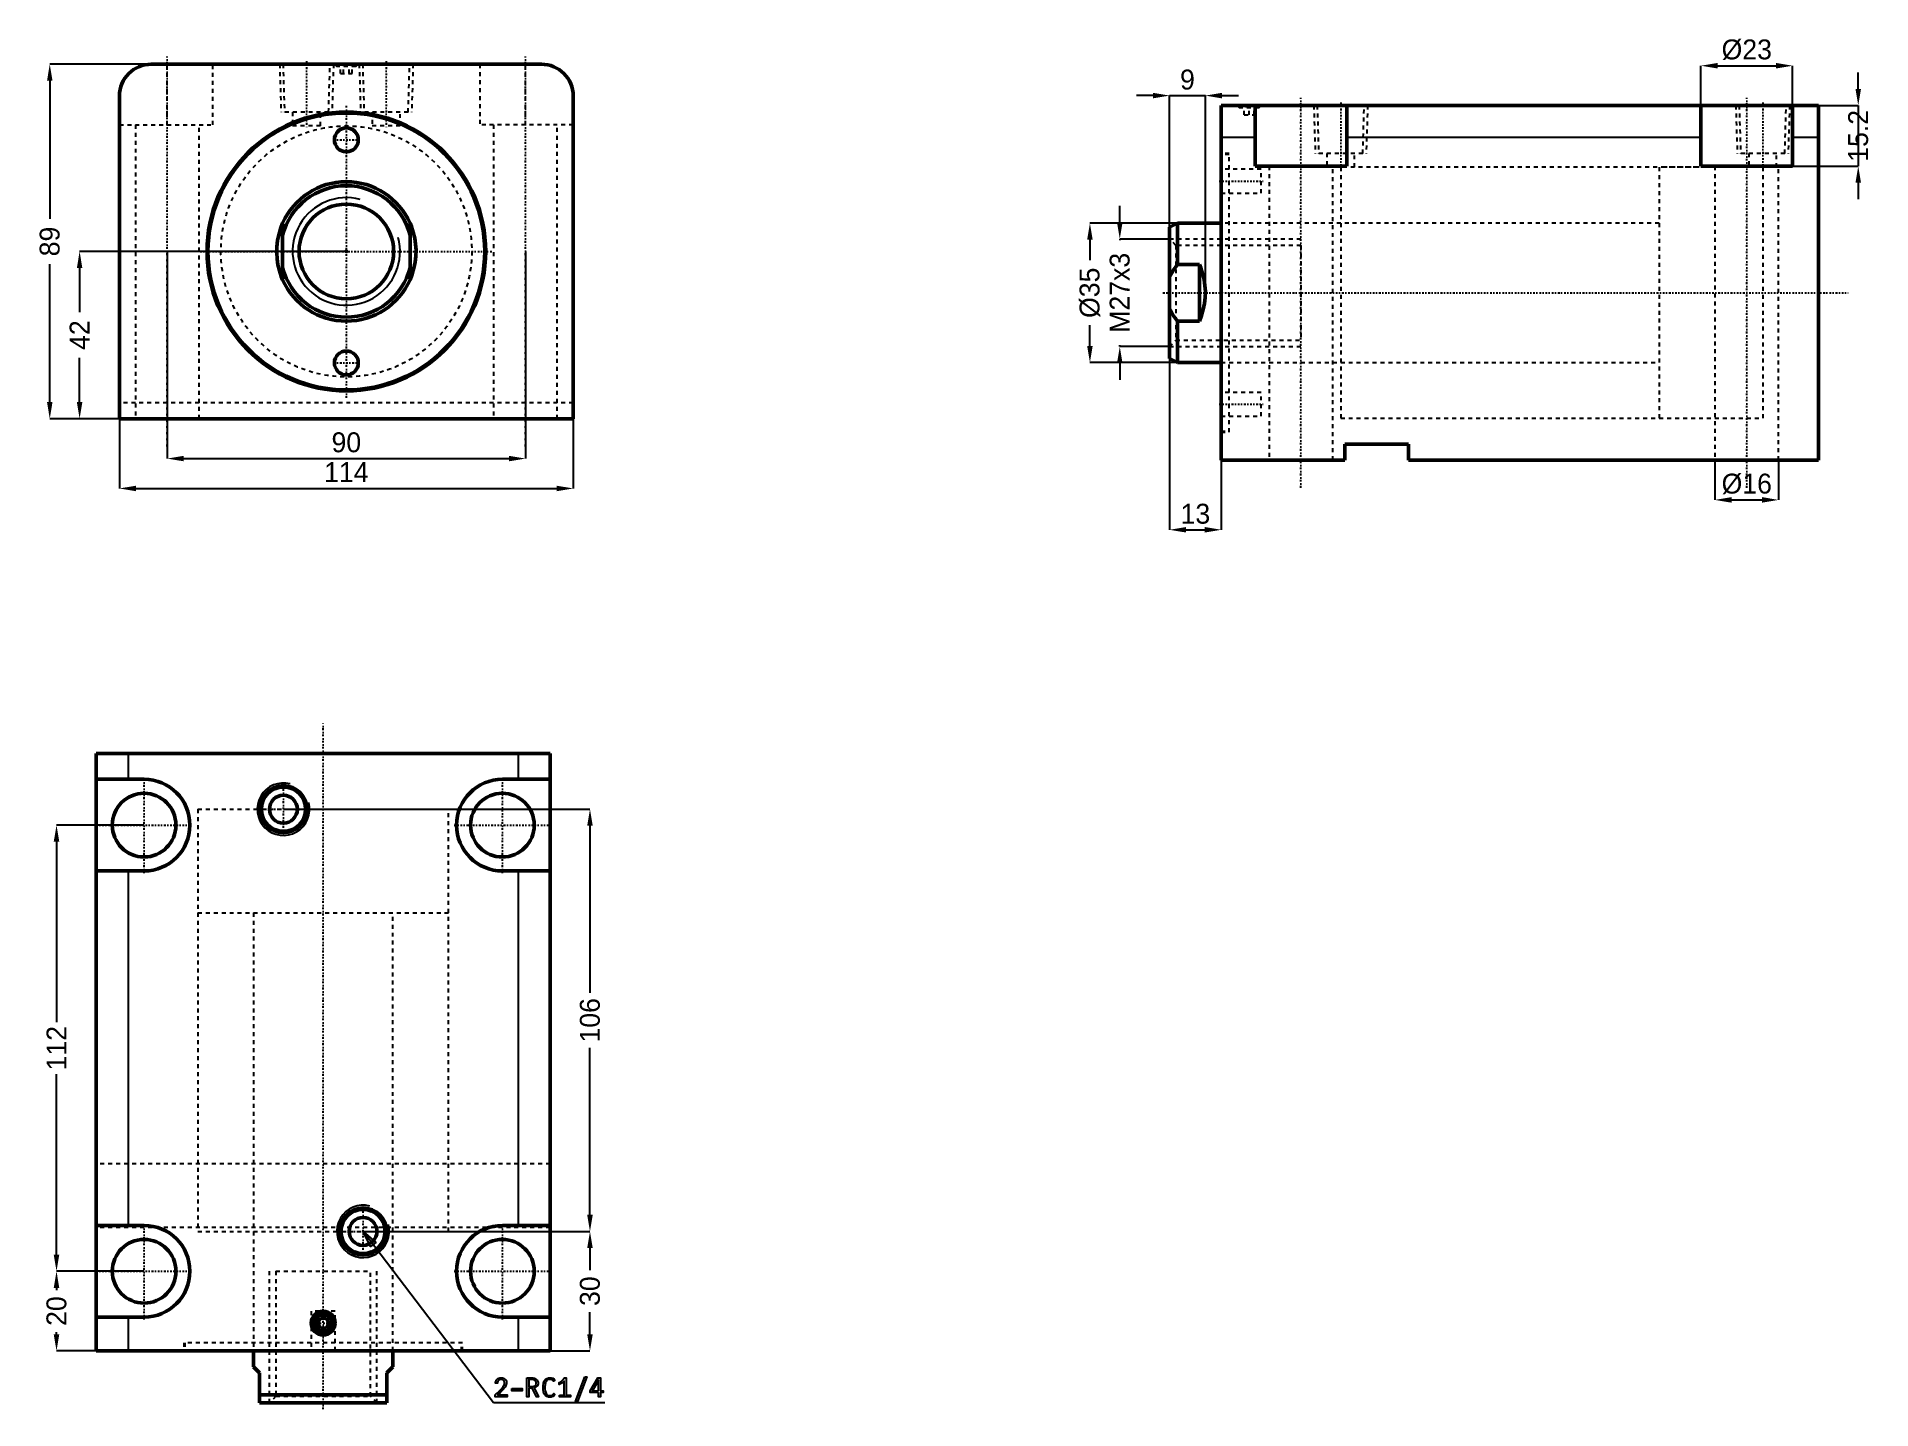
# Model space of a CAD drawing. Header units: millimetres. Extents: x -78 to 383, y -291 to 54.
import ezdxf

# ---------------------------------------------------------------- set-up
doc = ezdxf.new("R2010")
doc.units = ezdxf.units.MM
doc.linetypes.add('Center', pattern=[1.5, 0.45, -0.5, 0.05, -0.5])
doc.linetypes.add('Dashed', pattern=[2, 1, -1])
for name, color, linetype, lineweight in [('2d ConnectionPoints', 7, 'Continuous', 50), ('AM_0', 7, 'Continuous', 50), ('AM_4', 3, 'Continuous', 25), ('AM_5', 3, 'Continuous', 25), ('AM_7', 7, 'Center', 25), ('AM_9', 6, 'Dashed', 25)]:
    doc.layers.add(name, color=color, linetype=linetype, lineweight=lineweight)
doc.dimstyles.new('ISO-25', dxfattribs={"dimtxt": 2.5, "dimasz": 2.5, "dimexe": 1.25, "dimexo": 0.625, "dimtad": 1, "dimtxsty": 'Standard', "dimcen": 2.5, "dimadec": 0, "dimazin": 0, "dimtfac": 1, "dimtmove": 0, "dimatfit": 3, "dimfxl": 1, "dimarcsym": 0})

# ---------------------------------------------------------------- blocks, each defined once
blk = doc.blocks.new('1_RODcxhc_a_sd_63_80_IN_0_in_CXHC_A_IN_LA_63_80ST_0__CN_0')
at = {"layer": 'AM_0'}
for p, q in [((-16, -7.09), (-16, 7.09)), ((16, 7.09), (16, -7.09))]:
    blk.add_line(p, q, dxfattribs=at)
for points in [[(-16, 7.09), (-16.56, 5.67), (-16.99, 4.2), (-17.29, 2.71), (-17.46, 1.19), (-17.5, -0.34), (-17.4, -1.86), (-17.17, -3.37), (-16.81, -4.85), (-16.33, -6.3), (-16, -7.09)], [(16, -7.09), (16.56, -5.67), (16.99, -4.2), (17.29, -2.71), (17.46, -1.19), (17.5, 0.34), (17.4, 1.86), (17.17, 3.37), (16.81, 4.85), (16.33, 6.3), (16, 7.09)]]:
    blk.add_lwpolyline(points, dxfattribs=at)
blk.add_circle((0, 0), 11.88, dxfattribs=at)
for radius, start, end in [(17.5, 23.8955, 156.1045), (16.5, 14.1411, 165.8589), (16.5, 194.1411, 345.8589), (17.5, 203.8955, 336.1045)]:
    blk.add_arc((0, 0), radius, start, end, dxfattribs=at)
at = {"layer": 'AM_5'}
blk.add_arc((0, 0), 13.5, 75, 15, dxfattribs=at)
blk = doc.blocks.new('2_bodycxhc_la_a_63_80_0_in_CXHC_A_IN_LA_63_80ST_0__CN_0')
at = {"layer": 'AM_0'}
for p, q in [((49, 47), (-49, 47)), ((-57, 39), (-57, -42)), ((57, -42), (57, 39)), ((-57, -42), (57, -42))]:
    blk.add_line(p, q, dxfattribs=at)
for centre, radius in [((0, 0), 35), ((0, 0), 34.75), ((0, 28), 3), ((0, -28), 3)]:
    blk.add_circle(centre, radius, dxfattribs=at)
for centre, start, end in [((-49, 39), 90, 180), ((49, 39), 360, 90)]:
    blk.add_arc(centre, 8, start, end, dxfattribs=at)
at = {"layer": 'AM_5', "linetype": 'Dashed'}
for p, q in [((-16.77, 47), (-16.39, 35)), ((-3.23, 47), (-3.61, 35)), ((3.23, 47), (3.61, 35)), ((16.77, 47), (16.39, 35))]:
    blk.add_line(p, q, dxfattribs=at)
at = {"layer": 'AM_7'}
for p, q in [((-45, -48.95), (-45, 48.95)), ((-10, 47.77), (-10, 30.73)), ((0, 47.03), (0, 46.37)), ((10, 47.77), (10, 30.73)), ((45, -48.95), (45, 48.95)), ((0, -36.75), (0, 36.75)), ((-3.15, 28), (3.15, 28)), ((-36.75, 0), (36.75, 0)), ((-3.15, -28), (3.15, -28))]:
    blk.add_line(p, q, dxfattribs=at)
at = {"layer": 'AM_9'}
for p, q in [((-45, 31.8), (-45, 47)), ((-33.5, 31.8), (-33.5, 47)), ((-15.91, 47), (-15.54, 35)), ((-4.46, 35), (-4.09, 47)), ((-3, 47), (-2.4, 46.4)), ((-2.1, 46.7), (-2.4, 46.4)), ((2.4, 46.4), (-2.4, 46.4)), ((2.1, 46.7), (-2.1, 46.7)), ((-1.44, 44.7), (-1.44, 46.7)), ((-0.72, 44.7), (-0.72, 46.7)), ((0.72, 44.7), (0.72, 46.7)), ((1.44, 44.7), (1.44, 46.7)), ((2.4, 46.4), (2.1, 46.7)), ((2.4, 46.4), (3, 47)), ((4.09, 47), (4.46, 35)), ((15.54, 35), (15.91, 47)), ((33.5, 47), (33.5, 31.8)), ((45, 31.8), (45, 47)), ((-1.44, 44.7), (1.44, 44.7)), ((-4.46, 35), (-15.54, 35)), ((-13.5, 35), (-13.5, 31.5)), ((-6.5, 31.5), (-6.5, 35)), ((15.54, 35), (4.46, 35)), ((6.5, 35), (6.5, 31.5)), ((13.5, 31.5), (13.5, 35)), ((-57, 31.8), (-33.5, 31.8)), ((-53, 31.8), (-53, -42)), ((-37, -42), (-37, 31.8)), ((-6.5, 31.5), (-13.5, 31.5)), ((13.5, 31.5), (6.5, 31.5)), ((57, 31.8), (33.5, 31.8)), ((37, 31.8), (37, -42)), ((53, -42), (53, 31.8)), ((57, -38), (-57, -38))]:
    blk.add_line(p, q, dxfattribs=at)
blk.add_circle((0, 0), 31.5, dxfattribs=at)
blk = doc.blocks.new('*D3')
at = {"layer": 'AM_5', "color": 0, "lineweight": -2}
for p, q in [((-57, -42), (-57, -59.5)), ((57, -42), (57, -59.5)), ((-52.83, -59.5), (52.83, -59.5))]:
    blk.add_line(p, q, dxfattribs=at)
at = {"layer": 'AM_5', "color": 0}
for points in [[(-52.83, -58.81), (-52.83, -60.19), (-57, -59.5)], [(52.83, -60.19), (52.83, -58.81), (57, -59.5)]]:
    blk.add_solid(points, dxfattribs=at)
at = {"layer": 'Defpoints', "color": 0}
for p in [(-57, -42), (57, -42), (57, -59.5)]:
    blk.add_point(p, dxfattribs=at)
at = {"layer": 'AM_5', "color": 0, "insert": (0, -55.39), "char_height": 5, "attachment_point": 5}
blk.add_mtext('114', dxfattribs=at)
blk = doc.blocks.new('*D4')
at = {"layer": 'AM_5', "color": 0, "lineweight": -2}
for p, q in [((-45, 0), (-45, -52)), ((45, 0), (45, -52)), ((-40.83, -52), (40.83, -52))]:
    blk.add_line(p, q, dxfattribs=at)
at = {"layer": 'AM_5', "color": 0}
for points in [[(-40.83, -51.31), (-40.83, -52.69), (-45, -52)], [(40.83, -52.69), (40.83, -51.31), (45, -52)]]:
    blk.add_solid(points, dxfattribs=at)
at = {"layer": 'Defpoints', "color": 0}
for p in [(-45, 0), (45, 0), (45, -52)]:
    blk.add_point(p, dxfattribs=at)
at = {"layer": 'AM_5', "color": 0, "insert": (0, -47.95), "char_height": 5, "attachment_point": 5}
blk.add_mtext('90', dxfattribs=at)
blk = doc.blocks.new('*D5')
at = {"layer": 'AM_5', "color": 0, "lineweight": -2}
for p, q in [((-49, 47), (-74.5, 47)), ((-74.5, 42.83), (-74.5, 8.22)), ((-74.5, -37.83), (-74.5, -3.22)), ((-57, -42), (-74.5, -42))]:
    blk.add_line(p, q, dxfattribs=at)
at = {"layer": 'AM_5', "color": 0}
for points in [[(-73.81, 42.83), (-75.19, 42.83), (-74.5, 47)], [(-75.19, -37.83), (-73.81, -37.83), (-74.5, -42)]]:
    blk.add_solid(points, dxfattribs=at)
at = {"layer": 'Defpoints', "color": 0}
for p in [(-74.5, 47), (-49, 47), (-57, -42)]:
    blk.add_point(p, dxfattribs=at)
at = {"layer": 'AM_5', "color": 0, "insert": (-74.5, 2.5), "char_height": 5, "attachment_point": 5, "rotation": 90}
blk.add_mtext('89', dxfattribs=at)
blk = doc.blocks.new('*D6')
at = {"layer": 'AM_5', "color": 0, "lineweight": -2}
for p, q in [((0, 0), (-67, 0)), ((-67, -4.17), (-67, -15.25)), ((-67, -37.83), (-67, -26.75)), ((-57, -42), (-67, -42))]:
    blk.add_line(p, q, dxfattribs=at)
at = {"layer": 'AM_5', "color": 0}
for points in [[(-66.31, -4.17), (-67.69, -4.17), (-67, 0)], [(-67.69, -37.83), (-66.31, -37.83), (-67, -42)]]:
    blk.add_solid(points, dxfattribs=at)
at = {"layer": 'Defpoints', "color": 0}
for p in [(-67, 0), (0, 0), (-57, -42)]:
    blk.add_point(p, dxfattribs=at)
at = {"layer": 'AM_5', "color": 0, "insert": (-67, -21), "char_height": 5, "attachment_point": 5, "rotation": 90}
blk.add_mtext('42', dxfattribs=at)
blk = doc.blocks.new('1_RODcxhc_a_sd_63_80_IN_0_in_CXHC_A_IN_LA_63_80ST_0__CN_2')
at = {"layer": 'AM_0'}
for p, q in [((-11, 17.5), (-13, 16.5)), ((-13, 16.5), (-13, -16.5)), ((0, 17.5), (-11, 17.5)), ((-11, 17.5), (-11, 7.09)), ((-5.5, 7.09), (-11, 7.09)), ((-5.5, 7.09), (-5.5, -7.09)), ((-11, -7.09), (-5.5, -7.09)), ((-11, -7.09), (-11, -17.5)), ((-13, -16.5), (-11, -17.5)), ((-11, -17.5), (0, -17.5))]:
    blk.add_line(p, q, dxfattribs=at)
for points in [[(-11, 7.09), (-12.08, 5.62), (-13, 4.03)], [(-5.5, -7.09), (-4.94, -5.67), (-4.51, -4.2), (-4.21, -2.71), (-4.04, -1.19), (-4, 0.34), (-4.1, 1.86), (-4.33, 3.37), (-4.69, 4.85), (-5.17, 6.3), (-5.5, 7.09)], [(-13, -4.03), (-12.53, -4.91), (-11.99, -5.75), (-11, -7.09)]]:
    blk.add_lwpolyline(points, dxfattribs=at)
at = {"layer": 'AM_5', "linetype": 'Dashed'}
for p, q in [((-13, 13.5), (20, 13.5)), ((-13, -13.5), (20, -13.5))]:
    blk.add_line(p, q, dxfattribs=at)
at = {"layer": 'AM_9'}
for p, q in [((136, 31.5), (110, 31.5)), ((110, 31.5), (110, -31.5)), ((136, 31.5), (136, -31.5)), ((110, 17.5), (0, 17.5)), ((-11.38, 11.88), (-13, 13.5)), ((20, 11.88), (-11.38, 11.88)), ((-11.38, 11.88), (-11.38, -11.88)), ((20, 11.88), (20, -11.88)), ((-13, -13.5), (-11.38, -11.88)), ((-11.38, -11.88), (20, -11.88)), ((0, -17.5), (110, -17.5)), ((110, -31.5), (136, -31.5))]:
    blk.add_line(p, q, dxfattribs=at)
blk = doc.blocks.new('2_bodycxhc_la_a_63_80_0_in_CXHC_A_IN_LA_63_80ST_0__CN_2')
at = {"layer": 'AM_0'}
for p, q in [((150, 47), (0, 47)), ((0, -42), (0, 47)), ((8.5, 31.8), (8.5, 47)), ((31.5, 47), (31.5, 31.8)), ((120.5, 31.8), (120.5, 47)), ((143.5, 47), (143.5, 31.8)), ((150, -42), (150, 47)), ((31.5, 31.8), (8.5, 31.8)), ((143.5, 31.8), (120.5, 31.8)), ((31, -38), (31, -42)), ((47, -38), (31, -38)), ((47, -42), (47, -38)), ((31, -42), (0, -42)), ((150, -42), (47, -42))]:
    blk.add_line(p, q, dxfattribs=at)
at = {"layer": 'AM_4'}
for p, q in [((8.5, 39), (0, 39)), ((120.5, 39), (31.5, 39)), ((150, 39), (143.5, 39))]:
    blk.add_line(p, q, dxfattribs=at)
at = {"layer": 'AM_5', "linetype": 'Dashed'}
for p, q in [((23.23, 47), (23.61, 35)), ((36.77, 47), (36.39, 35)), ((129.23, 47), (129.61, 35)), ((142.77, 47), (142.39, 35))]:
    blk.add_line(p, q, dxfattribs=at)
at = {"layer": 'AM_7'}
for p, q in [((7, 47.03), (7, 46.37)), ((20, -48.95), (20, 48.95)), ((30, 47.77), (30, 30.73)), ((132, -48.95), (132, 48.95)), ((136, 47.77), (136, 30.73)), ((-0.5, 28), (10.5, 28)), ((-14.65, 0), (157.5, 0)), ((-0.5, -28), (10.5, -28))]:
    blk.add_line(p, q, dxfattribs=at)
at = {"layer": 'AM_9'}
for p, q in [((4, 47), (4.6, 46.4)), ((4.9, 46.7), (4.6, 46.4)), ((9.4, 46.4), (4.6, 46.4)), ((9.1, 46.7), (4.9, 46.7)), ((5.75, 44.7), (5.75, 46.7)), ((7, 44.7), (7, 46.7)), ((8.25, 44.7), (8.25, 46.7)), ((9.4, 46.4), (9.1, 46.7)), ((9.4, 46.4), (10, 47)), ((24.09, 47), (24.46, 35)), ((35.54, 35), (35.91, 47)), ((130.09, 47), (130.46, 35)), ((141.54, 35), (141.91, 47)), ((5.75, 44.7), (8.25, 44.7)), ((2, 35), (0, 35)), ((2, 34.75), (0, 34.75)), ((2, -35), (2, 35)), ((35.54, 35), (24.46, 35)), ((26.5, 35), (26.5, 31.5)), ((33.5, 31.5), (33.5, 35)), ((141.54, 35), (130.46, 35)), ((132.5, 35), (132.5, 31.5)), ((139.5, 31.5), (139.5, 35)), ((10, 31), (0, 31)), ((10, 25), (10, 31)), ((12, 31.8), (12, -42)), ((139.5, 31.5), (26.5, 31.5)), ((28, -42), (28, 31.8)), ((30, 31.5), (30, -31.5)), ((124, 31.8), (124, -42)), ((136, 31.5), (136, -31.5)), ((140, -42), (140, 31.8)), ((0, 25), (10, 25)), ((30, 17.5), (0, 17.5)), ((0, -17.5), (30, -17.5)), ((10, -25), (0, -25)), ((10, -31), (10, -25)), ((0, -31), (10, -31)), ((30, -31.5), (136, -31.5)), ((0, -34.75), (2, -34.75)), ((0, -35), (2, -35))]:
    blk.add_line(p, q, dxfattribs=at)
blk = doc.blocks.new('*D17')
at = {"layer": 'AM_5', "color": 0, "lineweight": -2}
for p, q in [((343.78, -52.38), (343.78, -62.38)), ((359.78, -52.38), (359.78, -62.38)), ((347.95, -62.38), (355.61, -62.38))]:
    blk.add_line(p, q, dxfattribs=at)
at = {"layer": 'AM_5', "color": 0}
for points in [[(347.95, -61.68), (347.95, -63.07), (343.78, -62.38)], [(355.61, -63.07), (355.61, -61.68), (359.78, -62.38)]]:
    blk.add_solid(points, dxfattribs=at)
at = {"layer": 'Defpoints', "color": 0}
for p in [(343.78, -52.38), (359.78, -52.38), (359.78, -62.38)]:
    blk.add_point(p, dxfattribs=at)
at = {"layer": 'AM_5', "color": 0, "insert": (351.78, -58.38), "char_height": 5, "attachment_point": 5}
blk.add_mtext('Ø16', dxfattribs=at)
blk = doc.blocks.new('*D18')
at = {"layer": 'AM_5', "color": 0, "lineweight": -2}
for p, q in [((340.28, 36.62), (340.28, 46.62)), ((344.45, 46.62), (359.11, 46.62)), ((363.28, 36.62), (363.28, 46.62))]:
    blk.add_line(p, q, dxfattribs=at)
at = {"layer": 'AM_5', "color": 0}
for points in [[(344.45, 47.32), (344.45, 45.93), (340.28, 46.62)], [(359.11, 45.93), (359.11, 47.32), (363.28, 46.62)]]:
    blk.add_solid(points, dxfattribs=at)
at = {"layer": 'Defpoints', "color": 0}
for p in [(363.28, 46.62), (340.28, 36.62), (363.28, 36.62)]:
    blk.add_point(p, dxfattribs=at)
at = {"layer": 'AM_5', "color": 0, "insert": (351.78, 50.62), "char_height": 5, "attachment_point": 5}
blk.add_mtext('Ø23', dxfattribs=at)
blk = doc.blocks.new('*D19')
at = {"layer": 'AM_5', "color": 0, "lineweight": -2}
for p, q in [((379.78, 40.79), (379.78, 44.96)), ((363.28, 36.62), (379.78, 36.62)), ((379.78, 36.62), (379.78, 21.42)), ((363.28, 21.42), (379.78, 21.42)), ((379.78, 17.26), (379.78, 13.09))]:
    blk.add_line(p, q, dxfattribs=at)
at = {"layer": 'AM_5', "color": 0}
for points in [[(379.09, 40.79), (380.47, 40.79), (379.78, 36.62)], [(380.47, 17.26), (379.09, 17.26), (379.78, 21.42)]]:
    blk.add_solid(points, dxfattribs=at)
at = {"layer": 'Defpoints', "color": 0}
for p in [(363.28, 36.62), (363.28, 21.42), (379.78, 21.42)]:
    blk.add_point(p, dxfattribs=at)
at = {"layer": 'AM_5', "color": 0, "insert": (379.78, 29.02), "char_height": 5, "attachment_point": 5, "rotation": 90}
blk.add_mtext('15.2', dxfattribs=at)
blk = doc.blocks.new('*D20')
at = {"layer": 'AM_5', "color": 0, "lineweight": -2}
for p, q in [((206.78, -10.38), (206.78, -69.88)), ((219.78, -52.38), (219.78, -69.88)), ((210.95, -69.88), (215.61, -69.88))]:
    blk.add_line(p, q, dxfattribs=at)
at = {"layer": 'AM_5', "color": 0}
for points in [[(210.95, -69.18), (210.95, -70.57), (206.78, -69.88)], [(215.61, -70.57), (215.61, -69.18), (219.78, -69.88)]]:
    blk.add_solid(points, dxfattribs=at)
at = {"layer": 'Defpoints', "color": 0}
for p in [(206.78, -10.38), (219.78, -52.38), (219.78, -69.88)]:
    blk.add_point(p, dxfattribs=at)
at = {"layer": 'AM_5', "color": 0, "insert": (213.28, -65.88), "char_height": 5, "attachment_point": 5}
blk.add_mtext('13', dxfattribs=at)
blk = doc.blocks.new('*D21')
at = {"layer": 'AM_5', "color": 0, "lineweight": -2}
for p, q in [((202.61, 39.12), (198.45, 39.12)), ((206.78, -10.38), (206.78, 39.12)), ((206.78, 39.12), (215.78, 39.12)), ((215.78, -10.38), (215.78, 39.12)), ((219.95, 39.12), (224.11, 39.12))]:
    blk.add_line(p, q, dxfattribs=at)
at = {"layer": 'AM_5', "color": 0}
for points in [[(202.61, 38.43), (202.61, 39.82), (206.78, 39.12)], [(219.95, 39.82), (219.95, 38.43), (215.78, 39.12)]]:
    blk.add_solid(points, dxfattribs=at)
at = {"layer": 'Defpoints', "color": 0}
for p in [(215.78, 39.12), (206.78, -10.38), (215.78, -10.38)]:
    blk.add_point(p, dxfattribs=at)
at = {"layer": 'AM_5', "color": 0, "insert": (211.28, 43.12), "char_height": 5, "attachment_point": 5}
blk.add_mtext('9', dxfattribs=at)
blk = doc.blocks.new('*D22')
at = {"layer": 'AM_5', "color": 0, "lineweight": -2}
for p, q in [((208.78, 7.12), (186.78, 7.12)), ((186.78, 2.96), (186.78, -2.21)), ((186.78, -23.71), (186.78, -18.54)), ((208.78, -27.88), (186.78, -27.88))]:
    blk.add_line(p, q, dxfattribs=at)
at = {"layer": 'AM_5', "color": 0}
for points in [[(187.47, 2.96), (186.09, 2.96), (186.78, 7.12)], [(186.09, -23.71), (187.47, -23.71), (186.78, -27.88)]]:
    blk.add_solid(points, dxfattribs=at)
at = {"layer": 'Defpoints', "color": 0}
for p in [(186.78, 7.12), (208.78, 7.12), (208.78, -27.88)]:
    blk.add_point(p, dxfattribs=at)
at = {"layer": 'AM_5', "color": 0, "insert": (186.78, -10.38), "char_height": 5, "attachment_point": 5, "rotation": 90}
blk.add_mtext('Ø35', dxfattribs=at)
blk = doc.blocks.new('*D23')
at = {"layer": 'AM_5', "color": 0, "lineweight": -2}
for p, q in [((194.28, 7.29), (194.28, 11.46)), ((206.78, 3.12), (194.28, 3.12)), ((194.28, 3.12), (194.28, 2.79)), ((194.28, -23.88), (194.28, -23.54)), ((206.78, -23.88), (194.28, -23.88)), ((194.28, -28.04), (194.28, -32.21))]:
    blk.add_line(p, q, dxfattribs=at)
at = {"layer": 'AM_5', "color": 0}
for points in [[(193.59, 7.29), (194.97, 7.29), (194.28, 3.12)], [(194.97, -28.04), (193.59, -28.04), (194.28, -23.88)]]:
    blk.add_solid(points, dxfattribs=at)
at = {"layer": 'Defpoints', "color": 0}
for p in [(206.78, 3.12), (194.28, -23.88), (206.78, -23.88)]:
    blk.add_point(p, dxfattribs=at)
at = {"layer": 'AM_5', "color": 0, "insert": (194.28, -10.38), "char_height": 5, "attachment_point": 5, "rotation": 90}
blk.add_mtext('M27x3', dxfattribs=at)
blk = doc.blocks.new('1_RODcxhc_a_sd_63_80_IN_0_in_CXHC_A_IN_LA_63_80ST_0__CN_4')
at = {"layer": 'AM_0'}
for p, q in [((-17.5, 0), (-17.5, -4)), ((17.5, -4), (17.5, 0)), ((-16, -5.5), (-17.5, -4)), ((17.5, -4), (16, -5.5)), ((-16, -13), (-16, -5.5)), ((16, -5.5), (16, -13)), ((-16, -11), (16, -11)), ((-16, -13), (16, -13))]:
    blk.add_line(p, q, dxfattribs=at)
at = {"layer": 'AM_5', "linetype": 'Dashed'}
for p, q in [((-13.5, -13), (-13.5, 20)), ((13.5, -13), (13.5, 20))]:
    blk.add_line(p, q, dxfattribs=at)
at = {"layer": 'AM_7'}
blk.add_line((0, -14.65), (0, 157.5), dxfattribs=at)
at = {"layer": 'AM_9'}
for p, q in [((-31.5, 136), (31.5, 136)), ((-31.5, 136), (-31.5, 110)), ((31.5, 110), (31.5, 136)), ((-31.5, 110), (31.5, 110)), ((-17.5, 110), (-17.5, 0)), ((17.5, 0), (17.5, 110)), ((-11.876, 20), (11.876, 20)), ((-11.876, 20), (-11.876, -11.376)), ((11.876, -11.376), (11.876, 20)), ((-11.876, -11.376), (-13.5, -13)), ((-11.876, -11.376), (11.876, -11.376)), ((13.5, -13), (11.876, -11.376))]:
    blk.add_line(p, q, dxfattribs=at)
blk = doc.blocks.new('2_bodycxhc_la_a_63_80_0_in_CXHC_A_IN_LA_63_80ST_0__CN_4')
at = {"layer": 'AM_0'}
for p, q in [((57, 150), (-57, 150)), ((-57, 150), (-57, 0)), ((57, 150), (57, 0)), ((-57, 143.5), (-45, 143.5)), ((45, 143.5), (57, 143.5)), ((-45, 120.5), (-57, 120.5)), ((57, 120.5), (45, 120.5)), ((-57, 31.5), (-45, 31.5)), ((45, 31.5), (57, 31.5)), ((-45, 8.5), (-57, 8.5)), ((-0.72, 8.25), (-1.44, 7)), ((-1.44, 7), (-0.72, 5.75)), ((0.72, 8.25), (-0.72, 8.25)), ((-0.72, 5.75), (0.72, 5.75)), ((1.44, 7), (0.72, 8.25)), ((0.72, 5.75), (1.44, 7)), ((57, 8.5), (45, 8.5)), ((57, 0), (-57, 0))]:
    blk.add_line(p, q, dxfattribs=at)
for centre, radius in [((-45, 132), 8), ((-10, 136), 5.91), ((-10, 136), 5.54), ((-10, 136), 3.5), ((45, 132), 8), ((10, 30), 5.91), ((10, 30), 5.54), ((10, 30), 3.5), ((-45, 20), 8), ((45, 20), 8), ((0, 7), 3), ((0, 7), 2.4), ((0, 7), 2.1)]:
    blk.add_circle(centre, radius, dxfattribs=at)
for centre, start, end in [((-45, 132), 270, 90), ((45, 132), 90, 270), ((-45, 20), 270, 90), ((45, 20), 90, 270)]:
    blk.add_arc(centre, 11.5, start, end, dxfattribs=at)
at = {"layer": 'AM_4'}
for p, q in [((-49, 150), (-49, 143.5)), ((49, 150), (49, 143.5)), ((-49, 120.5), (-49, 31.5)), ((49, 120.5), (49, 31.5)), ((-49, 8.5), (-49, 0)), ((49, 8.5), (49, 0))]:
    blk.add_line(p, q, dxfattribs=at)
at = {"layer": 'AM_5'}
for centre in [(-10, 136), (10, 30)]:
    blk.add_arc(centre, 6.58, 75, 15, dxfattribs=at)
at = {"layer": 'AM_7'}
for p, q in [((-45, 119.93), (-45, 144.07)), ((45, 119.93), (45, 144.07)), ((-10, 129.79), (-10, 142.21)), ((-16.21, 136), (-3.79, 136)), ((-57.07, 132), (-32.92, 132)), ((32.92, 132), (57.07, 132)), ((10, 23.79), (10, 36.21)), ((-45, 7.92), (-45, 32.08)), ((3.79, 30), (16.21, 30)), ((45, 7.92), (45, 32.08)), ((-57.07, 20), (-32.92, 20)), ((32.92, 20), (57.07, 20)), ((-3.15, 7), (3.15, 7))]:
    blk.add_line(p, q, dxfattribs=at)
at = {"layer": 'AM_9'}
for p, q in [((-31.5, 136), (31.5, 136)), ((-31.5, 136), (-31.5, 30)), ((31.5, 30), (31.5, 136)), ((57, 47), (-57, 47)), ((57, 31), (-57, 31)), ((-31.5, 30), (31.5, 30)), ((-17.5, 30), (-17.5, 0)), ((17.5, 0), (17.5, 30)), ((3, 10), (-3, 10)), ((-3, 10), (-3, 0)), ((3, 0), (3, 10)), ((35, 2), (-35, 2)), ((-35, 2), (-35, 0)), ((-34.75, 2), (-34.75, 0)), ((34.75, 0), (34.75, 2)), ((35, 0), (35, 2))]:
    blk.add_line(p, q, dxfattribs=at)
blk = doc.blocks.new('*D31')
at = {"layer": 'AM_5', "color": 0, "lineweight": -2}
for p, q in [((-50.8, -256.02), (-72.8, -256.02)), ((-72.8, -260.19), (-72.8, -260.77)), ((-72.8, -271.85), (-72.8, -271.27)), ((-62.8, -276.02), (-72.8, -276.02))]:
    blk.add_line(p, q, dxfattribs=at)
at = {"layer": 'AM_5', "color": 0}
for points in [[(-72.11, -260.19), (-73.5, -260.19), (-72.8, -256.02)], [(-73.5, -271.85), (-72.11, -271.85), (-72.8, -276.02)]]:
    blk.add_solid(points, dxfattribs=at)
at = {"layer": 'Defpoints', "color": 0}
for p in [(-72.8, -256.02), (-50.8, -256.02), (-62.8, -276.02)]:
    blk.add_point(p, dxfattribs=at)
at = {"layer": 'AM_5', "color": 0, "insert": (-72.8, -266.02), "char_height": 5, "attachment_point": 5, "rotation": 90}
blk.add_mtext('20', dxfattribs=at)
blk = doc.blocks.new('*D32')
at = {"layer": 'AM_5', "color": 0, "lineweight": -2}
for p, q in [((-50.8, -144.02), (-72.8, -144.02)), ((-72.8, -148.19), (-72.8, -193.52)), ((-72.8, -251.85), (-72.8, -206.52)), ((-50.8, -256.02), (-72.8, -256.02))]:
    blk.add_line(p, q, dxfattribs=at)
at = {"layer": 'AM_5', "color": 0}
for points in [[(-72.11, -148.19), (-73.5, -148.19), (-72.8, -144.02)], [(-73.5, -251.85), (-72.11, -251.85), (-72.8, -256.02)]]:
    blk.add_solid(points, dxfattribs=at)
at = {"layer": 'Defpoints', "color": 0}
for p in [(-72.8, -144.02), (-50.8, -144.02), (-50.8, -256.02)]:
    blk.add_point(p, dxfattribs=at)
at = {"layer": 'AM_5', "color": 0, "insert": (-72.8, -200.02), "char_height": 5, "attachment_point": 5, "rotation": 90}
blk.add_mtext('112', dxfattribs=at)
blk = doc.blocks.new('*D33')
at = {"layer": 'AM_5', "color": 0, "lineweight": -2}
for p, q in [((4.2, -246.02), (61.2, -246.02)), ((61.2, -250.19), (61.2, -255.77)), ((61.2, -271.85), (61.2, -266.27)), ((51.2, -276.02), (61.2, -276.02))]:
    blk.add_line(p, q, dxfattribs=at)
at = {"layer": 'AM_5', "color": 0}
for points in [[(61.89, -250.19), (60.5, -250.19), (61.2, -246.02)], [(60.5, -271.85), (61.89, -271.85), (61.2, -276.02)]]:
    blk.add_solid(points, dxfattribs=at)
at = {"layer": 'Defpoints', "color": 0}
for p in [(4.2, -246.02), (51.2, -276.02), (61.2, -276.02)]:
    blk.add_point(p, dxfattribs=at)
at = {"layer": 'AM_5', "color": 0, "insert": (61.2, -261.02), "char_height": 5, "attachment_point": 5, "rotation": 90}
blk.add_mtext('30', dxfattribs=at)
blk = doc.blocks.new('*D34')
at = {"layer": 'AM_5', "color": 0, "lineweight": -2}
for p, q in [((-15.8, -140.02), (61.2, -140.02)), ((61.2, -144.19), (61.2, -186.1)), ((61.2, -241.85), (61.2, -199.94)), ((4.2, -246.02), (61.2, -246.02))]:
    blk.add_line(p, q, dxfattribs=at)
at = {"layer": 'AM_5', "color": 0}
for points in [[(61.89, -144.19), (60.5, -144.19), (61.2, -140.02)], [(60.5, -241.85), (61.89, -241.85), (61.2, -246.02)]]:
    blk.add_solid(points, dxfattribs=at)
at = {"layer": 'Defpoints', "color": 0}
for p in [(-15.8, -140.02), (61.2, -140.02), (4.2, -246.02)]:
    blk.add_point(p, dxfattribs=at)
at = {"layer": 'AM_5', "color": 0, "insert": (61.2, -193.02), "char_height": 5, "attachment_point": 5, "rotation": 90}
blk.add_mtext('106', dxfattribs=at)

msp = doc.modelspace()

# ---------------------------------------------------------------- linework, layer by layer
at = {"layer": '2d ConnectionPoints'}
for p in [(0, 0), (219.78, -10.375), (-5.804, -276.02)]:
    msp.add_point(p, dxfattribs=at)
at = {"layer": 'AM_5'}
for p, q in [((36.946, -289.02), (4.196, -246.02)), ((64.946, -289.02), (36.946, -289.02))]:
    msp.add_line(p, q, dxfattribs=at)
for points in [[(4.196, -246.02), (7.383, -248.83), (6.058, -249.84), (4.196, -246.02)], [(37.593, -286.909), (37.593, -286.909), (37.807, -286.714), (38.112, -286.428), (38.112, -286.428), (38.398, -286.151), (38.577, -285.972), (38.577, -285.972), (38.75, -285.791), (38.997, -285.507), (38.997, -285.507), (39.229, -285.207), (39.377, -284.998), (39.377, -284.998), (39.507, -284.791), (39.647, -284.495), (39.647, -284.495), (39.723, -284.217), (39.738, -284.043), (39.738, -284.043), (39.733, -283.945), (39.71, -283.807), (39.71, -283.807), (39.667, -283.678), (39.627, -283.598), (39.627, -283.598), (39.58, -283.523), (39.496, -283.425), (39.496, -283.425), (39.397, -283.342), (39.323, -283.295), (39.323, -283.295), (39.244, -283.257), (39.118, -283.215), (39.118, -283.215), (38.984, -283.193), (38.889, -283.188), (38.889, -283.188), (38.785, -283.193), (38.638, -283.216), (38.638, -283.216), (38.5, -283.259), (38.415, -283.299), (38.415, -283.299), (38.335, -283.347), (38.23, -283.434), (38.23, -283.434), (38.14, -283.539), (38.09, -283.619), (38.09, -283.619), (38.048, -283.706), (38.002, -283.848), (38.002, -283.848), (37.978, -284.003), (37.973, -284.114), (37.485, -284.114), (37.485, -284.114), (37.493, -283.948), (37.533, -283.716), (37.533, -283.716), (37.606, -283.505), (37.674, -283.377), (37.674, -283.377), (37.755, -283.259), (37.895, -283.105), (37.895, -283.105), (38.06, -282.978), (38.183, -282.909), (38.183, -282.909), (38.313, -282.851), (38.519, -282.789), (38.519, -282.789), (38.737, -282.756), (38.889, -282.749), (38.889, -282.749), (39.032, -282.755), (39.238, -282.787), (39.238, -282.787), (39.435, -282.845), (39.562, -282.899), (39.562, -282.899), (39.682, -282.964), (39.843, -283.083), (39.843, -283.083), (39.981, -283.228), (40.061, -283.338), (40.061, -283.338), (40.128, -283.458), (40.201, -283.653), (40.201, -283.653), (40.24, -283.867), (40.248, -284.02), (40.248, -284.02), (40.237, -284.194), (40.179, -284.46), (40.179, -284.46), (40.071, -284.734), (39.972, -284.92), (39.972, -284.92), (39.857, -285.106), (39.672, -285.375), (39.672, -285.375), (39.47, -285.632), (39.327, -285.796), (39.327, -285.796), (39.172, -285.964), (38.912, -286.235), (38.912, -286.235), (38.619, -286.53), (38.405, -286.74), (38.061, -287.078), (40.388, -287.082), (40.388, -287.52), (37.42, -287.52), (37.42, -287.065), (37.593, -286.909)], [(41.596, -285.427), (44.196, -285.427), (44.196, -286.012), (41.596, -286.012), (41.596, -285.427)], [(45.362, -282.808), (46.733, -282.808), (46.733, -282.808), (46.874, -282.813), (47.082, -282.842), (47.082, -282.842), (47.286, -282.895), (47.419, -282.944), (47.419, -282.944), (47.547, -283.005), (47.722, -283.119), (47.722, -283.119), (47.876, -283.26), (47.967, -283.369), (47.967, -283.369), (48.045, -283.489), (48.129, -283.692), (48.129, -283.692), (48.174, -283.921), (48.183, -284.088), (48.183, -284.088), (48.172, -284.273), (48.116, -284.523), (48.116, -284.523), (48.012, -284.742), (47.916, -284.87), (47.916, -284.87), (47.803, -284.984), (47.609, -285.129), (47.609, -285.129), (47.386, -285.241), (47.221, -285.297), (48.3, -287.553), (47.773, -287.553), (46.72, -285.375), (46.649, -285.375), (45.843, -285.375), (45.843, -287.52), (45.362, -287.52), (45.362, -282.808)], [(46.506, -284.953), (46.506, -284.953), (46.643, -284.951), (46.834, -284.938), (46.834, -284.938), (47.006, -284.914), (47.11, -284.893), (47.11, -284.893), (47.207, -284.864), (47.338, -284.8), (47.338, -284.8), (47.454, -284.713), (47.522, -284.643), (47.522, -284.643), (47.579, -284.559), (47.642, -284.407), (47.642, -284.407), (47.676, -284.223), (47.682, -284.082), (47.682, -284.082), (47.67, -283.902), (47.608, -283.675), (47.608, -283.675), (47.492, -283.5), (47.385, -283.411), (47.385, -283.411), (47.26, -283.341), (47.051, -283.266), (47.051, -283.266), (46.815, -283.225), (46.642, -283.217), (45.843, -283.217), (45.843, -284.953), (46.506, -284.953)], [(51.078, -287.631), (51.078, -287.631), (50.761, -287.607), (50.347, -287.479), (50.347, -287.479), (50.01, -287.242), (49.827, -287.023), (49.827, -287.023), (49.677, -286.757), (49.515, -286.271), (49.515, -286.271), (49.427, -285.681), (49.411, -285.229), (49.411, -285.229), (49.429, -284.753), (49.522, -284.135), (49.522, -284.135), (49.697, -283.633), (49.858, -283.362), (49.858, -283.362), (50.052, -283.142), (50.401, -282.903), (50.401, -282.903), (50.819, -282.774), (51.136, -282.749), (51.136, -282.749), (51.44, -282.772), (51.842, -282.893), (51.842, -282.893), (52.177, -283.118), (52.365, -283.325), (52.053, -283.578), (52.053, -283.578), (51.965, -283.486), (51.831, -283.371), (51.831, -283.371), (51.695, -283.285), (51.603, -283.243), (51.603, -283.243), (51.511, -283.212), (51.378, -283.178), (51.378, -283.178), (51.251, -283.159), (51.169, -283.156), (51.169, -283.156), (50.984, -283.165), (50.738, -283.213), (50.738, -283.213), (50.527, -283.303), (50.407, -283.386), (50.407, -283.386), (50.301, -283.487), (50.166, -283.67), (50.166, -283.67), (50.061, -283.89), (50.007, -284.058), (50.007, -284.058), (49.964, -284.243), (49.918, -284.555), (49.918, -284.555), (49.893, -284.909), (49.888, -285.167), (49.888, -285.167), (49.9, -285.549), (49.961, -286.049), (49.961, -286.049), (50.073, -286.464), (50.178, -286.693), (50.178, -286.693), (50.307, -286.882), (50.554, -287.087), (50.554, -287.087), (50.863, -287.197), (51.104, -287.218), (51.104, -287.218), (51.357, -287.199), (51.684, -287.099), (51.684, -287.099), (51.949, -286.912), (52.092, -286.74), (52.381, -287), (52.381, -287), (52.204, -287.227), (51.86, -287.473), (51.86, -287.473), (51.422, -287.606), (51.078, -287.631)], [(53.554, -287.104), (54.75, -287.104), (54.75, -283.588), (54.75, -283.588), (54.685, -283.653), (54.577, -283.754), (54.577, -283.754), (54.453, -283.859), (54.363, -283.932), (54.363, -283.932), (54.269, -284.005), (54.127, -284.108), (54.127, -284.108), (53.984, -284.204), (53.888, -284.264), (53.888, -284.264), (53.795, -284.318), (53.665, -284.384), (53.665, -284.384), (53.547, -284.431), (53.476, -284.452), (53.476, -283.958), (53.476, -283.958), (53.564, -283.916), (53.704, -283.836), (53.704, -283.836), (53.852, -283.736), (53.955, -283.658), (53.955, -283.658), (54.058, -283.574), (54.209, -283.445), (54.209, -283.445), (54.354, -283.31), (54.447, -283.217), (54.447, -283.217), (54.536, -283.126), (54.655, -282.998), (54.655, -282.998), (54.756, -282.881), (54.815, -282.808), (55.231, -282.808), (55.231, -287.104), (56.316, -287.104), (56.316, -287.52), (53.554, -287.52), (53.554, -287.104)], [(59.877, -282.483), (60.371, -282.483), (58.09, -288.755), (57.596, -288.755), (59.877, -282.483)], [(63.37, -286.48), (61.264, -286.48), (61.264, -286.058), (63.182, -282.808), (63.825, -282.808), (63.825, -286.042), (64.527, -286.042), (64.527, -286.48), (63.825, -286.48), (63.825, -287.52), (63.37, -287.52), (63.37, -286.48)], [(63.377, -286.042), (63.377, -283.354), (61.823, -286.042), (63.377, -286.042)]]:
    msp.add_lwpolyline(points, dxfattribs=at)

# ---------------------------------------------------------------- block references
for name, p in [('2_bodycxhc_la_a_63_80_0_in_CXHC_A_IN_LA_63_80ST_0__CN_0', (0, 0)), ('2_bodycxhc_la_a_63_80_0_in_CXHC_A_IN_LA_63_80ST_0__CN_2', (219.78, -10.375)), ('1_RODcxhc_a_sd_63_80_IN_0_in_CXHC_A_IN_LA_63_80ST_0__CN_2', (219.78, -10.375)), ('1_RODcxhc_a_sd_63_80_IN_0_in_CXHC_A_IN_LA_63_80ST_0__CN_0', (0, 0)), ('1_RODcxhc_a_sd_63_80_IN_0_in_CXHC_A_IN_LA_63_80ST_0__CN_4', (-5.804, -276.02)), ('2_bodycxhc_la_a_63_80_0_in_CXHC_A_IN_LA_63_80ST_0__CN_4', (-5.804, -276.02))]:
    msp.add_blockref(name, p)

# ---------------------------------------------------------------- dimensions: what is measured, and where the dimension line sits
for base, p1, p2, text, picture, middle in [((363.28, 46.625), (340.28, 36.625), (363.28, 36.625), 'Ø23', '*D18', (351.78, 46.625)), ((215.78, 39.125), (206.78, -10.375), (215.78, -10.375), '9', '*D21', (211.28, 39.125)), ((45, -52), (-45, 0), (45, 0), '90', '*D4', (0, -52)), ((219.78, -69.875), (206.78, -10.375), (219.78, -52.375), '13', '*D20', (213.28, -69.875)), ((57, -59.5), (-57, -42), (57, -42), '114', '*D3', (0, -59.5)), ((359.78, -62.375), (343.78, -52.375), (359.78, -52.375), 'Ø16', '*D17', (351.78, -62.375))]:
    dim = msp.add_linear_dim(base=base, p1=p1, p2=p2, text=text, dimstyle='ISO-25', override={"dimtxt": 5, "dimasz": 4.166667, "dimexe": 0, "dimexo": 0, "dimgap": 1.5}, dxfattribs=at)
    dim.commit()
    dim.dimension.update_dxf_attribs({"geometry": picture, "text_midpoint": middle, "dimtype": 160})
for base, p1, p2, text, picture, middle in [((-74.5, 47), (-57, -42), (-49, 47), '89', '*D5', (-74.5, 2.5)), ((379.78, 21.425), (363.28, 36.625), (363.28, 21.425), '15.2', '*D19', (379.78, 29.025)), ((194.28, -23.875), (206.78, 3.125), (206.78, -23.875), 'M27x3', '*D23', (194.28, -10.375)), ((186.78, 7.125), (208.78, -27.875), (208.78, 7.125), 'Ø35', '*D22', (186.78, -10.375)), ((-67, 0), (-57, -42), (0, 0), '42', '*D6', (-67, -21)), ((61.196, -140.02), (4.196, -246.02), (-15.804, -140.02), '106', '*D34', (61.196, -193.02)), ((-72.804, -144.02), (-50.804, -256.02), (-50.804, -144.02), '112', '*D32', (-72.804, -200.02)), ((61.196, -276.02), (4.196, -246.02), (51.196, -276.02), '30', '*D33', (61.196, -261.02)), ((-72.804, -256.02), (-62.804, -276.02), (-50.804, -256.02), '20', '*D31', (-72.804, -266.02))]:
    dim = msp.add_linear_dim(base=base, p1=p1, p2=p2, angle=90, text=text, dimstyle='ISO-25', override={"dimtxt": 5, "dimasz": 4.166667, "dimexe": 0, "dimexo": 0, "dimgap": 1.5}, dxfattribs=at)
    dim.commit()
    dim.dimension.update_dxf_attribs({"geometry": picture, "text_midpoint": middle, "dimtype": 160, "text_rotation": 90})

doc.saveas('drawing.dxf')
